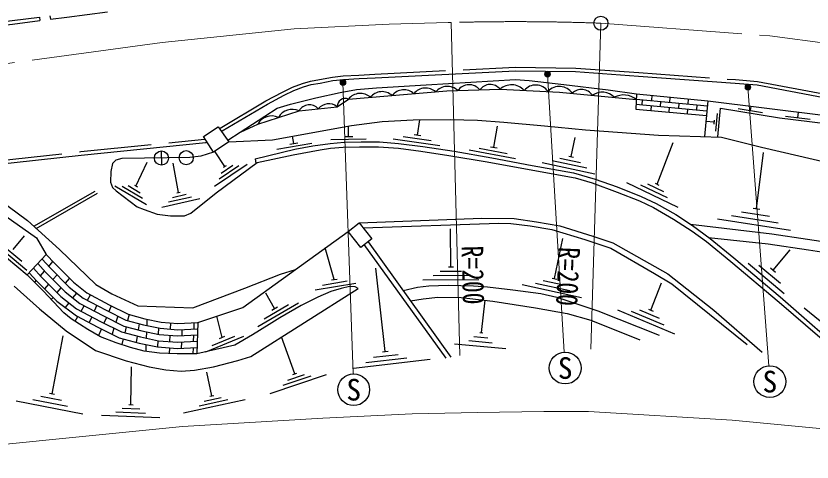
# Model space of a CAD drawing. Units: millimetres at full size, sheet at 1:1000; details may follow other scales. Extents: x 40000 to 680000, y 20000 to 380000.
# Drawn here: x 324326 to 391870, y 260381 to 298210 of the extents above; entities that cross this region are included whole.
import ezdxf
from ezdxf.enums import TextEntityAlignment as Align

# ---------------------------------------------------------------- set-up
doc = ezdxf.new("R2010")
doc.units = ezdxf.units.MM
doc.header["$LTSCALE"] = 1000
doc.linetypes.add('CHAIN', pattern=[18.5, 12, -1.5, 3.5, -1.5])
doc.linetypes.add('DASHED', pattern=[7.5, 6, -1.5])
for name, color, linetype, lineweight in [('M-BGD', 7, 'Continuous', 25), ('M-BMK', 2, 'CHAIN', 13), ('M-BMK-SRVR', 3, 'Continuous', 25), ('M-STR-HTXT', 7, 'Continuous', 13), ('M-STR-STRC', 7, 'Continuous', 25)]:
    doc.layers.add(name, color=color, linetype=linetype, lineweight=lineweight)
doc.styles.add('ＭＳ ゴシック', font='')
doc.styles.get('ＭＳ ゴシック').set_extended_font_data('MS Gothic')

msp = doc.modelspace()

# ---------------------------------------------------------------- hatches: boundary and pattern name
at = {"layer": 'M-STR-HTXT'}
for points in [[(369643, 293395, -1), (369204, 293156, -1)], [(352291, 292684, -1), (351852, 292445, -1)], [(386649, 292282, -1), (386210, 292043, -1)]]:
    msp.add_hatch(color=256, dxfattribs=at).paths.add_polyline_path(points)

# ---------------------------------------------------------------- linework, layer by layer
at = {"layer": 'M-BGD'}
for p, q in [((326314, 298110), (326352, 297812)), ((327211, 298226), (327249, 297929)), ((376973, 291613), (376908, 290313)), ((376950, 291147), (382986, 290585)), ((378269, 291483), (378239, 291027)), ((379812, 291327), (379783, 290883)), ((381355, 291171), (381327, 290739)), ((376929, 290730), (382948, 290174)), ((377467, 291099), (377440, 290683)), ((378212, 290612), (378185, 290194)), ((379011, 290955), (378984, 290540)), ((379756, 290469), (379729, 290051)), ((380555, 290811), (380528, 290398)), ((382099, 290668), (382072, 290255)), ((383023, 291002), (382750, 287982)), ((386641, 290183), (386698, 290544)), ((376908, 290313), (382910, 289755)), ((381300, 290326), (381273, 289907)), ((383711, 288435), (383848, 289929)), ((385604, 290350), (387677, 290017)), ((390657, 289591), (390709, 290008)), ((358401, 288104), (358589, 289405)), ((383570, 289201), (382866, 289266)), ((383554, 289027), (383586, 289375)), ((389615, 289722), (391699, 289460)), ((352547, 287994), (352532, 288869)), ((364868, 287072), (365178, 288873)), ((347900, 287392), (347795, 288010)), ((351051, 287728), (354051, 287780)), ((352197, 287988), (352897, 288000)), ((356335, 287796), (360294, 287223)), ((357170, 287979), (359545, 287635)), ((358124, 288144), (358678, 288063)), ((371425, 286281), (371772, 287895)), ((346462, 286903), (349419, 287408)), ((347555, 287333), (348245, 287451)), ((364593, 287124), (365143, 287020)), ((378724, 283941), (380079, 287482)), ((336652, 286762), (336690, 285563)), ((342063, 285455), (341220, 286695)), ((362791, 286857), (366720, 286108)), ((363633, 287002), (365991, 286553)), ((387148, 281857), (387753, 286637)), ((334508, 283785), (335448, 285818)), ((338122, 283245), (337660, 285727)), ((344628, 286094), (344676, 285685)), ((368981, 285795), (373453, 284833)), ((369820, 285952), (372753, 285321)), ((370476, 286148), (372236, 285769)), ((371220, 286326), (371631, 286237)), ((341186, 283771), (343951, 285650)), ((341573, 284396), (343227, 285521)), ((341735, 284869), (342728, 285544)), ((341947, 285376), (342179, 285533)), ((332715, 283793), (335391, 282223)), ((333342, 283773), (335067, 282761)), ((333839, 283829), (334874, 283222)), ((334387, 283855), (334629, 283714)), ((376123, 284088), (380471, 282008)), ((377312, 283885), (379567, 282806)), ((377905, 283967), (379258, 283320)), ((378566, 284017), (378882, 283866)), ((337604, 282819), (338774, 283085)), ((337986, 283214), (338259, 283276)), ((336718, 282002), (339926, 282732)), ((337280, 282438), (339230, 282881)), ((386871, 281900), (387425, 281814)), ((383841, 281004), (390040, 280041)), ((385033, 281274), (388986, 280661)), ((385893, 281596), (388265, 281228)), ((361227, 276928), (361196, 280162)), ((322180, 279230), (325248, 276663)), ((324099, 278407), (325062, 279557)), ((354196, 279062), (361231, 269287)), ((370017, 275941), (370729, 279341)), ((322987, 278947), (324827, 277406)), ((351330, 275859), (350575, 278535)), ((360840, 269204), (353881, 278815)), ((388564, 276659), (390013, 278380)), ((325274, 276250), (326904, 277984)), ((327115, 276973), (327468, 277375)), ((386455, 277258), (389515, 274682)), ((387356, 277087), (389193, 275542)), ((326410, 276169), (326763, 276571)), ((327468, 275858), (327819, 276259)), ((355663, 269749), (354866, 276810)), ((360329, 276562), (362129, 276574)), ((361017, 276927), (361437, 276929)), ((388350, 276839), (388779, 276479)), ((325917, 275607), (326057, 275767)), ((328528, 275551), (328880, 275951)), ((350344, 275391), (352415, 275735)), ((351089, 275819), (351572, 275899)), ((358858, 275832), (363609, 275863)), ((359731, 276198), (362731, 276218)), ((369061, 275780), (370820, 275400)), ((369811, 275986), (370222, 275897)), ((378197, 273262), (379099, 275580)), ((326765, 275057), (327116, 275458)), ((327825, 274749), (328177, 275150)), ((349702, 274981), (353155, 275553)), ((367273, 275429), (372304, 274343)), ((368398, 275554), (371331, 274921)), ((327316, 274170), (327473, 274348)), ((329165, 274298), (329495, 274716)), ((330389, 274098), (330656, 274558)), ((346274, 273397), (345522, 274696)), ((328524, 273485), (328836, 273880)), ((329853, 273177), (330121, 273638)), ((331186, 273675), (330969, 273188)), ((332417, 273630), (332208, 273140)), ((344843, 271876), (348305, 273880)), ((345385, 272537), (347462, 273739)), ((363810, 271365), (364129, 274105)), ((333927, 272894), (333803, 272376)), ((346031, 273257), (346516, 273538)), ((375371, 273279), (380186, 271255)), ((376535, 273180), (379301, 272017)), ((377228, 273279), (378887, 272582)), ((378003, 273344), (378390, 273181)), ((391206, 273446), (394965, 270379)), ((329353, 272319), (329585, 272717)), ((330752, 272701), (330535, 272214)), ((331998, 272650), (331789, 272160)), ((332978, 272755), (332812, 272243)), ((335441, 272503), (335420, 271964)), ((339433, 272207), (339412, 271673)), ((339757, 272223), (339661, 269564)), ((341821, 270951), (341372, 272757)), ((331580, 271669), (331337, 271099)), ((332646, 271732), (332480, 271220)), ((333678, 271859), (333554, 271342)), ((334790, 272115), (334703, 271587)), ((336413, 271757), (336392, 271218)), ((337430, 272188), (337410, 271656)), ((338409, 271622), (338388, 271088)), ((327391, 266172), (328322, 271090)), ((334616, 271060), (334529, 270533)), ((335399, 271425), (335378, 270886)), ((337389, 271124), (337368, 270592)), ((339391, 271139), (339370, 270606)), ((340428, 269735), (343668, 271057)), ((340962, 270277), (342907, 271070)), ((341594, 270859), (342048, 271044)), ((347997, 267861), (346870, 271005)), ((363177, 271032), (364372, 270921)), ((363671, 271377), (363950, 271352)), ((333429, 270824), (333313, 270340)), ((335357, 270347), (335335, 269773)), ((336371, 270679), (336350, 270141)), ((338368, 270555), (338347, 270021)), ((361529, 270401), (365876, 269998)), ((362743, 270680), (364734, 270495)), ((337348, 270060), (337329, 269580)), ((339350, 270072), (339330, 269563)), ((354660, 269272), (356747, 269510)), ((355419, 269721), (355906, 269777)), ((352958, 268353), (359479, 269098)), ((354006, 268835), (357483, 269232)), ((334088, 265246), (334142, 268442)), ((340955, 266001), (340527, 267992)), ((345885, 266202), (350682, 267813)), ((347003, 266894), (349373, 267690)), ((347381, 267338), (348803, 267815)), ((347831, 267805), (348163, 267917)), ((327185, 266212), (327597, 266132)), ((324337, 265573), (329999, 264473)), ((325770, 265692), (328715, 265120)), ((326433, 265961), (328200, 265617)), ((338532, 264552), (343761, 265691)), ((339861, 265148), (342304, 265681)), ((340286, 265548), (341752, 265867)), ((340784, 265964), (341126, 266038)), ((333326, 264946), (334825, 264887)), ((333913, 265253), (334263, 265239)), ((331572, 264355), (336526, 264159)), ((332813, 264636), (335311, 264537))]:
    msp.add_line(p, q, dxfattribs=at)
at = {"layer": 'M-BGD', "linetype": 'DASHED'}
for p, q in [((325838, 280374), (332352, 284108)), ((326056, 280176), (332439, 283887))]:
    msp.add_line(p, q, dxfattribs=at)
at = {"layer": 'M-BGD'}
for points in [[(327249, 297929), (328655, 298112), (332106, 298555)], [(321773, 297549), (324010, 297810), (326314, 298110)], [(321808, 297251), (324047, 297512), (326352, 297812)], [(341766, 288411), (341828, 288455), (345672, 290739), (347073, 291489), (347899, 291889), (348724, 292189), (349375, 292390), (350126, 292515), (351223, 292724), (352125, 292821), (353447, 292893), (354795, 292969), (366716, 293567), (371805, 293487), (377154, 293115), (385358, 292509), (387200, 292358), (398526, 290208)], [(342291, 287663), (346487, 290402), (347610, 290719), (349758, 291256), (351832, 291719), (353211, 291975), (354926, 292100), (359124, 292368), (366698, 292809), (367857, 292748), (370798, 292394), (374557, 291931), (376973, 291613), (383023, 291002), (392798, 289783), (408622, 287608), (411280, 287193), (422263, 285046), (425995, 284068), (428899, 283982), (438405, 282177), (441246, 281857), (446307, 281769)], [(343369, 288366), (344842, 289034), (348345, 290164), (351591, 290511), (352543, 291159), (360896, 291845), (365395, 291990), (370454, 291756), (376949, 291129)], [(383877, 287947), (384100, 290379), (389114, 289573), (393032, 289081), (397139, 288477), (405721, 287234), (414244, 285981), (419139, 283729), (422128, 282432), (427683, 280335)], [(184832, 289569), (193924, 288882), (202188, 288141), (215597, 287034), (229525, 285845), (243595, 285407), (256336, 284930), (279242, 284029), (294622, 283927), (304480, 284078), (314838, 284778), (329869, 286404), (340427, 287479), (340515, 287540)], [(342380, 287536), (346093, 287701), (352788, 288916), (355393, 289263), (358036, 289398), (361161, 289436), (363496, 289359), (365707, 289205), (369169, 288896), (372645, 288541), (375358, 288353), (378850, 288106), (384197, 287936), (387591, 287070), (393540, 285711)], [(344628, 286094), (347981, 286919), (349524, 287182), (350972, 287390), (352161, 287507), (353609, 287532), (355173, 287524), (356773, 287400), (358855, 287140), (361494, 286735), (364699, 286188), (368116, 285537), (371622, 284906), (373458, 284371), (375343, 283708), (377379, 282899), (378655, 282311), (380298, 281378), (381728, 280446), (383214, 279334), (385238, 277693), (389156, 274396), (395238, 269066)], [(344805, 285780), (347839, 286426), (350127, 286849), (351024, 286993), (352081, 287093), (353465, 287121), (355079, 287121), (356792, 286993), (358676, 286736), (361060, 286365), (364315, 285851), (368484, 285067), (371762, 284479), (373204, 284066), (375345, 283266), (377229, 282539), (378429, 281954), (380113, 280984), (381698, 279971), (382917, 279094), (384987, 277382), (389070, 273944), (394773, 269043)], [(341089, 286663), (340016, 286316), (339081, 286193), (333324, 286119), (332794, 285969), (332525, 285685), (332368, 285007), (332352, 284108), (332525, 283666), (332841, 283366), (334609, 282025), (335209, 281789), (336313, 281410), (337434, 281252), (338618, 281268), (339170, 281489), (341317, 283224), (344805, 285780)], [(288112, 279330), (294686, 281151), (299188, 282222), (303332, 282686), (317445, 284007), (319410, 284079), (320472, 283652), (322865, 282652), (325295, 280866), (328010, 278403), (331119, 275439), (332476, 274653), (334661, 273633), (339337, 273449), (343738, 275122), (346763, 276313), (348036, 276702)], [(319410, 284079), (326068, 279395), (326904, 277984)], [(353447, 280666), (363841, 281069), (366608, 281041), (368481, 280753), (370470, 280407), (373265, 279543), (374966, 278967), (379634, 276346), (383525, 273264), (387646, 269692)], [(353777, 280245), (365302, 280652), (366300, 280615), (367964, 280412), (369795, 280098), (372586, 279248), (374805, 278509), (378511, 276363), (379972, 275494), (386350, 270357)], [(381560, 280555), (388463, 279742), (397520, 278374), (406675, 276784), (414407, 275488), (420897, 274408), (428163, 273171), (448253, 269719), (463836, 268410)], [(339757, 272223), (343590, 273491), (352524, 279943)], [(320592, 279630), (323522, 277716), (325274, 276250)], [(383091, 279426), (388138, 278881), (391568, 278373), (395613, 277743), (401734, 276725), (406136, 275952), (415826, 274350), (422768, 273066), (427692, 272209), (437639, 270637), (447351, 269020), (448214, 268935), (456819, 268275), (461598, 267911), (463633, 267747)], [(326904, 277984), (327624, 277206), (329209, 275622), (330333, 274729), (332235, 273721), (333849, 272915), (335261, 272540), (336645, 272252), (338057, 272137), (339757, 272223)], [(326173, 277207), (326858, 276468), (328500, 274827), (329748, 273835), (331748, 272775), (333471, 271914), (335016, 271504), (336492, 271197), (338041, 271071), (339718, 271156)], [(326538, 277595), (327241, 276837), (328855, 275224), (330041, 274282), (331992, 273248), (333660, 272414), (335139, 272022), (336569, 271725), (338049, 271604), (339738, 271690)], [(325443, 276429), (326091, 275730), (327791, 274031), (329477, 272774), (331261, 271829), (333093, 270914), (334771, 270468), (336340, 270142), (338024, 270004), (339680, 270089)], [(325808, 276818), (326474, 276099), (328145, 274429), (329456, 273388), (331505, 272302), (333282, 271414), (334894, 270986), (336416, 270669), (338032, 270538), (339699, 270622)], [(339661, 269564), (338013, 269562), (336518, 269602), (335201, 269792), (334060, 270091), (332837, 270498), (331506, 271001), (330427, 271628), (329014, 272537), (328389, 273040), (326623, 274900), (325274, 276250)], [(324170, 275308), (326315, 273361), (328593, 271514), (331069, 269831), (333676, 268974), (335624, 268446), (337043, 268205), (338347, 268097), (339474, 268178), (341091, 268463), (343156, 268993), (344241, 269343), (353359, 275107), (353115, 275242), (352612, 275256), (351919, 275107), (351036, 274835), (349949, 274360), (348537, 273668), (346724, 272619), (345814, 272048), (344388, 271166), (342907, 270283), (339661, 269564)], [(357166, 274935), (358394, 275207), (359366, 275313), (361003, 275373), (363150, 275325), (364324, 275242), (366471, 274981), (368863, 274672), (370215, 274364), (373702, 273202), (378897, 271128)], [(357801, 274053), (358871, 274222), (360129, 274352), (362109, 274328), (364790, 274032), (368407, 273463), (371088, 272989), (373112, 272416), (377251, 270733)]]:
    msp.add_lwpolyline(points, dxfattribs=at)
at = {"layer": 'M-BGD', "linetype": 'DASHED'}
for points in [[(341594, 288657), (341666, 288707), (345525, 291000), (346937, 291757), (347782, 292166), (348629, 292474), (349306, 292682), (350073, 292810), (351178, 293021), (352101, 293120), (353431, 293193), (354779, 293269), (366711, 293867), (371818, 293787), (377175, 293414), (385381, 292808), (387241, 292656), (398583, 290502)], [(184855, 289868), (193948, 289181), (202213, 288440), (215622, 287332), (229543, 286145), (243605, 285707), (256347, 285230), (279249, 284329), (294621, 284228), (304467, 284377), (314812, 285077), (329838, 286703), (340320, 287770), (340350, 287791)]]:
    msp.add_lwpolyline(points, dxfattribs=at)
at = {"layer": 'M-BGD'}
for points in [[(340225, 287982), (341492, 288803), (342380, 287536), (341089, 286663)], [(352524, 279943), (353447, 280666), (354511, 279309), (353589, 278586)]]:
    msp.add_lwpolyline(points, close=True, dxfattribs=at)
for centre in [(336671, 286162), (338771, 286189)]:
    msp.add_circle(centre, 600, dxfattribs=at)
for centre, radius, start, end in [((355388, 290522), 1270, 47.76782, 141.61695), ((357238, 290674), 1270, 47.76782, 141.61695), ((359088, 290826), 1270, 47.76782, 141.61695), ((360930, 290947), 1284, 46.25341, 140.34232), ((362772, 291228), 1153, 37.82861, 145.87372), ((364559, 291337), 1061, 38.02058, 145.68175), ((366371, 290924), 1446, 42.20317, 132.47966), ((368418, 291067), 1280, 35.03083, 139.65201), ((370436, 290924), 1308, 33.84183, 137.8762), ((372313, 290837), 1135, 34.88893, 134.09938), ((352261, 290550), 671, 65.21477, 183.37099), ((353538, 290371), 1270, 47.76782, 141.61695), ((374063, 290308), 1435, 44.1783, 124.81), ((375886, 289825), 1683, 50.82814, 118.16017), ((349219, 289664), 1007, 41.95684, 150.23952), ((350867, 289604), 1160, 51.38276, 140.8136), ((347778, 288926), 1362, 65.37348, 150.37588), ((346021, 288378), 1349, 64.86119, 150.88818)]:
    msp.add_arc(centre, radius, start, end, dxfattribs=at)
at = {"layer": 'M-BMK'}
for points in [[(281842, 289701), (291521, 290340), (307359, 291988), (336745, 295950), (347941, 297110), (355988, 297517), (361005, 297651), (361256, 297652)], [(373952, 297594), (388276, 296513), (400552, 294924), (439413, 289658), (448718, 288889), (458729, 288466), (467057, 288368), (472945, 288515), (487670, 289053), (572214, 294566)]]:
    msp.add_lwpolyline(points, dxfattribs=at)
msp.add_arc((366688, 97726), 200000, 87.91838, 91.55615, dxfattribs=at)
at = {"layer": 'M-BMK-SRVR'}
msp.add_circle((373952, 297594), 600, dxfattribs=at)
at = {"layer": 'M-STR-HTXT'}
for p, q in [((361256, 297652), (361975, 269405)), ((373952, 297594), (373095, 269954)), ((369424, 293275), (370842, 269701)), ((352071, 292564), (352935, 267864)), ((386429, 292163), (388188, 268551))]:
    msp.add_line(p, q, dxfattribs=at)
msp.add_lwpolyline([(313855, 260947), (338450, 263408), (350370, 264097), (357948, 264479), (363498, 264594), (369124, 264670), (372913, 264670), (385103, 263945), (396662, 262836), (423554, 258742), (435839, 257403), (446862, 256485), (457999, 255988), (466986, 255877), (473913, 255953), (489643, 256489), (516417, 258252), (545834, 260320), (574614, 262286)], dxfattribs=at)
for centre in [(369424, 293275), (352071, 292564), (386429, 292163)]:
    msp.add_circle(centre, 250, dxfattribs=at)
at = {"layer": 'M-STR-STRC'}
for centre in [(370923, 268354), (388288, 267204), (352982, 266515)]:
    msp.add_circle(centre, 1350, dxfattribs=at)

# ---------------------------------------------------------------- texts
at = {"layer": 'M-STR-HTXT', "style": 'ＭＳ ゴシック', "width": 0.8}
for rotation, p in [(271.457, (361582, 278694)), (267.581, (369818, 278668))]:
    msp.add_text('R=200', height=1833, rotation=rotation, dxfattribs=at).set_placement(p, align=Align.BOTTOM_LEFT)
at = {"layer": 'M-STR-STRC', "style": 'ＭＳ ゴシック'}
for p in [(370923, 268354), (388288, 267204), (352982, 266515)]:
    msp.add_text('S', height=1833, dxfattribs=at).set_placement(p, align=Align.MIDDLE_CENTER)

doc.saveas('drawing.dxf')
